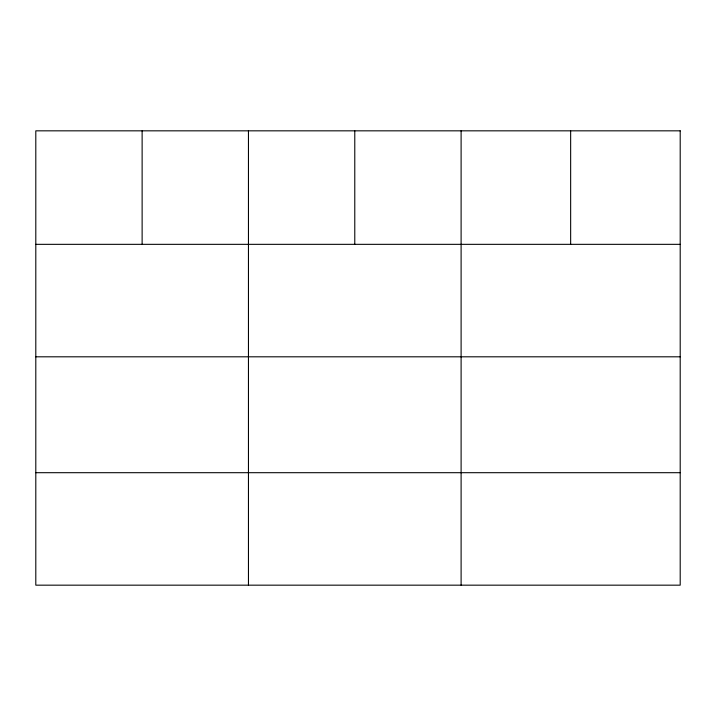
<?xml version="1.0" encoding="UTF-8"?>
<svg xmlns="http://www.w3.org/2000/svg" width="716" height="716" viewBox="0 0 716 716"><rect width="100%" height="100%" fill="white"/><g stroke="black" fill="none" stroke-linecap="round" stroke-linejoin="round"><path stroke-width="1.07" d="M35.8 244.335L680.2 244.335M35.8 356.81L680.2 356.81M35.8 472.694L680.2 472.694M570.652 130.831L570.652 244.335M461.104 130.831L461.104 585.169M354.778 130.831L354.778 244.335M248.452 130.831L248.452 585.169M142.126 130.831L142.126 244.335M680.2 130.831L35.8 130.831L35.8 585.169L680.2 585.169L680.2 130.831"/></g></svg>
